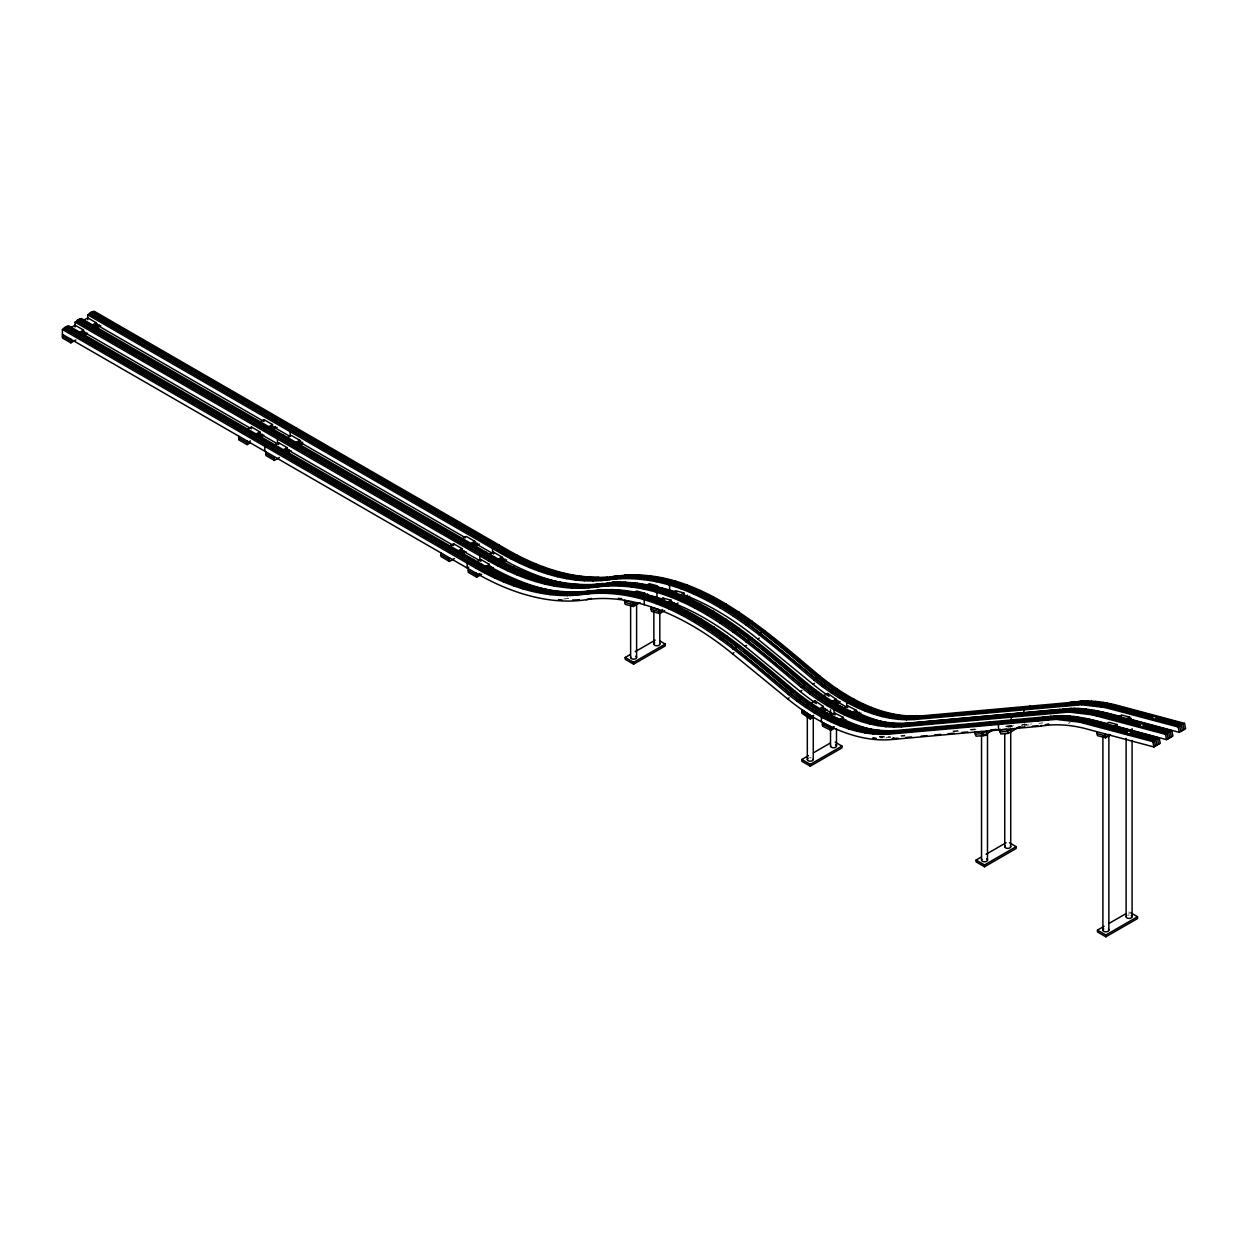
<?xml version="1.0" encoding="UTF-8"?>
<svg xmlns="http://www.w3.org/2000/svg" width="1248" height="1248" viewBox="0 0 1248 1248"><rect width="100%" height="100%" fill="white"/><g stroke="black" fill="none" stroke-linecap="round" stroke-linejoin="round"><path stroke-width="0.75" stroke-dasharray="5 3.75" d="M563.659 599.024L570.508 598.244M879.434 736.726L890.666 737.038A208.712 120.494 60 0 1 879.466 736.741L877.859 737.63L882.71 737.88M885.955 738.052L887.531 737.147M1008.4 727.147L1011.722 725.228M1009.944 727.397L1013.267 725.478M1021.504 725.712L1024.826 723.793M1068.569 723.341L1070.16 722.436M900.838 735.634L904.691 735.29M952.817 730.985L958.604 730.47M970.148 729.44L977.855 728.754M1006.699 726.18L1014.296 725.494M1021.894 724.823L1031.394 723.965M1038.991 723.294L1042.782 722.951M901.181 736.367L905.065 736.008M953.441 731.687L959.244 731.172M970.85 730.127L978.588 729.44M1007.027 726.913L1014.702 726.211M1024.109 725.384L1031.737 724.698M1005.607 726.274L1012.939 725.681M1129.097 911.851L1129.097 913.676M1127.599 915.221A2.98 1.716 0 0 1 1129.097 915.002M809.531 757.801A2.98 1.716 0 0 1 811.075 757.801"/><path stroke-width="1.5" d="M810.264 719.02L810.545 715.556L802.152 709.8L801.856 713.263L810.264 719.02L813.587 717.101M814.835 702.484L814.975 700.752L823.368 706.493L823.228 708.224M827.502 695.167L827.658 693.436L836.051 699.176L835.91 700.908M62.4 329.472L63.976 328.567L477.142 567.091C512.803 588.292 555.266 600.054 596.669 592.27C673.826 589.867 734.9 647.743 789.922 693.56C818.095 716.305 852.868 735.571 890.198 733.278L1057.727 718.458L1081.096 721.219L1154.416 740.735L1152.84 741.64L1079.52 722.14L1056.151 719.378L888.623 734.183C851.292 736.492 816.52 717.21 788.346 694.465C731.328 646.682 665.09 584.516 584.002 594.282C546.078 599.836 508.092 586.685 475.566 568.012L62.4 329.472L62.4 337.99L70.84 342.857L75.832 339.971M75.083 322.156L76.658 321.235L489.824 559.775C525.486 580.975 567.934 592.738 609.336 584.953C686.494 582.551 747.583 640.427 802.589 686.244C830.778 708.973 865.55 728.255 902.881 725.962L1070.41 711.142L1093.763 713.903L1167.083 733.418L1165.507 734.323L1092.187 714.823L1068.818 712.062L901.306 726.866C863.959 729.175 829.202 709.894 801.013 687.149C743.995 639.366 677.758 577.2 596.669 586.966C558.761 592.519 520.775 579.368 488.233 560.695L75.083 322.156L75.083 327.023M87.75 314.839L89.326 313.919L502.492 552.458C538.153 573.659 580.616 585.421 622.019 577.637C699.176 575.234 760.25 633.095 815.272 678.928C843.461 701.657 878.218 720.938 915.548 718.63L1083.077 703.825L1106.446 706.586L1179.766 726.086L1178.19 727.007L1104.87 707.507L1081.501 704.746L913.973 719.55C876.642 721.859 841.87 702.577 813.696 679.832C756.678 632.05 690.44 569.884 609.352 579.649C571.428 585.203 533.458 572.052 500.916 553.379L87.75 314.839L87.75 319.706M70.309 327.943L75.083 325.198L83.507 330.065L83.507 331.89L250.474 428.298M82.992 320.627L87.75 317.881L96.19 322.748L96.19 324.574L263.156 420.982M78.749 332.81L83.507 330.065M91.416 325.494L96.19 322.748M80.34 333.731L84.162 331.516M92.492 326.711L97.484 323.825M82.493 334.308L85.831 332.374M94.162 327.569L99.154 324.683M84.162 335.166L87.485 333.247M97.484 327.475L100.823 325.556M246.62 429.733L251.378 426.988L259.802 431.855L259.802 433.68M259.288 422.417L264.046 419.671L272.485 424.538L272.485 426.364L268.788 428.501M249.506 435.084L252.673 433.259M262.189 427.768L265.34 425.942M274.856 420.451L278.023 418.626M255.044 434.6L259.802 431.855M267.727 427.284L272.485 424.538M256.636 435.505L260.458 433.306M250.458 440.903L247.135 442.822L238.696 437.954M258.788 436.098L262.127 434.164M272.126 428.392L275.449 426.473M238.696 436.129L238.696 439.78L247.135 444.647L250.458 442.728M260.458 436.956L263.796 435.037M272.126 430.217L277.118 427.331M266.37 445.411L264.794 446.316L264.794 451.183M269.537 443.586L271.112 442.666M279.053 438.095L277.462 439L277.462 443.867L258.913 433.165M282.204 436.27L283.795 435.349M291.72 430.778L290.144 431.683L290.144 436.55L271.596 425.849M294.887 428.953L296.462 428.033M273.889 445.489L278.647 442.728L287.087 447.595L287.087 449.42M286.572 438.157L291.33 435.412L299.754 440.279L299.754 442.104M282.329 450.356L287.087 447.595M294.996 443.024L299.754 440.279M283.904 451.261L287.742 449.046M296.587 443.945L301.064 441.355M284.404 452.806L289.396 449.92M297.726 445.099L302.734 442.213M265.98 451.87L265.98 455.52L274.404 460.403L279.412 457.517M287.742 452.696L291.065 450.778M299.395 445.973L302.734 444.054M450.466 545.594L453.632 543.754L462.072 548.621L462.072 550.446M463.133 538.278L466.315 536.437L474.739 541.304L474.739 543.13M451.901 551.944L455.052 550.118M464.568 544.612L467.735 542.786M477.251 537.295L480.418 535.47M457.298 551.382L462.072 548.621M469.981 544.066L474.739 541.304M458.89 552.287L462.712 550.072M471.572 544.97L476.05 542.381M459.389 553.831L464.381 550.945M472.711 546.125L477.719 543.239M440.965 552.895L440.965 556.546L449.389 561.428L454.397 558.542M462.712 553.722L466.05 551.803M474.38 546.998L479.372 544.112M468.764 562.255L467.189 563.176L467.189 568.043L468.764 567.122M473.507 559.525L471.931 560.43L478.639 564.299M481.432 554.939L479.856 555.859L479.856 560.726L461.308 550.009M486.174 552.209L484.598 553.114L471.104 545.329M494.114 547.622L492.539 548.527L492.539 553.41L473.975 542.693M498.857 544.877L497.281 545.797L377.536 476.658M476.143 562.255L480.917 559.51L489.341 564.377L489.341 566.202M488.826 554.939L493.584 552.193L502.024 557.06L502.024 558.886M480.308 564.689L67.142 326.149L63.976 327.974L477.142 566.514L480.308 564.689C513.271 583.643 551.928 596.825 590.32 590.632M492.976 557.372L79.825 318.833L76.658 320.658L489.809 559.198L492.976 557.372C528.575 578.526 570.944 590.242 612.269 582.473C689.536 580.07 750.75 637.993 805.849 683.888C833.929 706.555 868.577 725.759 905.767 723.466L1060.472 709.316L1053.608 711.032L904.192 724.37C867.001 726.679 832.354 707.476 804.274 684.809C747.162 636.932 680.8 574.72 599.586 584.485M505.658 550.056L92.492 311.516L89.326 313.342L502.492 551.881L505.658 550.056C536.328 567.575 571.6 580.351 607.417 576.95M475.566 568.012L477.142 567.091M510.401 578.495L481.884 564.361L480.308 565.266L508.825 579.415L510.401 578.495C533.005 587.777 557.528 593.455 582.067 591.599L580.476 592.504M488.233 560.695L489.824 559.775M504.13 562.302L494.567 557.045L492.991 557.95L502.554 563.222L504.13 562.302C537.514 580.382 576.389 589.165 614.078 582.208C691.236 579.805 752.326 637.681 807.347 683.498C835.52 706.243 870.293 725.525 907.624 723.216L1057.056 709.862L1055.48 710.783M500.916 553.379L502.492 552.458M585.359 577.715L597.449 578.245L599.024 577.325C566.514 577.45 535.127 565.718 507.234 549.728L505.658 550.633L500.635 547.732M484.583 567.122L489.341 564.377M497.25 559.806L502.024 557.06M486.174 568.027L489.996 565.828M498.326 561.007L503.318 558.137M479.996 573.425L476.674 575.344L468.234 570.476M488.327 568.604L491.665 566.686M501.649 560.914L504.988 558.995M468.234 568.651L468.234 572.302L476.674 577.169L481.666 574.283M489.996 569.478L493.319 567.559M503.318 561.787L506.657 559.853M477.142 566.514L486.689 571.771L489.856 569.946M489.809 559.198L499.372 564.439L502.523 562.614M502.492 551.881L512.039 557.123L515.206 555.298M485.129 573.269L486.72 572.364M489.871 570.539L491.462 569.618M497.812 565.952L499.387 565.048M510.479 558.636L512.07 557.731M516.812 554.986L515.221 555.906L507.25 551.507M486.689 571.771L496.158 576.467L499.325 574.642M499.372 564.439L508.841 569.135L512.008 567.31M512.039 557.123L521.508 561.818L524.675 559.993M494.629 577.98L496.205 577.075M499.372 575.25L500.947 574.33M507.296 570.664L508.888 569.759M504.13 564.002L512.054 567.934L513.63 567.013M519.979 563.347L521.555 562.427M516.812 556.686L524.722 560.602L526.297 559.697M496.158 576.467L505.596 580.616L508.763 578.791M508.841 569.135L518.263 573.3L521.43 571.475M521.508 561.818L530.946 565.984L534.113 564.158M504.083 582.145L505.658 581.24M516.766 574.829L518.341 573.924M523.084 571.178L521.508 572.099L512.054 567.934M529.433 567.512L531.008 566.608M524.722 560.602L534.175 564.782L535.766 563.862M505.596 580.616L514.956 584.236L518.123 582.41M518.263 573.3L527.639 576.919L530.806 575.078M530.946 565.984L540.306 569.587L543.473 567.762M513.474 585.764L515.05 584.86M510.385 580.024L518.216 583.034L519.792 582.114M526.157 578.448L527.732 577.543M532.475 574.798L530.899 575.718L523.068 572.692M538.824 571.132L540.4 570.227M545.158 567.481L543.566 568.402L534.175 564.782M514.956 584.236L524.238 587.293L527.405 585.468M527.639 576.919L536.921 579.961L540.088 578.136M540.306 569.587L549.604 572.645L552.755 570.82M522.787 588.838L524.363 587.917M529.105 585.187L527.53 586.092L518.216 583.034M535.454 581.521L537.046 580.601M541.788 577.871L540.197 578.776L547.56 580.772M548.137 574.205L549.713 573.284M554.455 570.554L552.88 571.459L560.243 573.456M524.238 587.293L533.426 589.774L536.593 587.948M536.921 579.961L546.109 582.457L549.26 580.632M549.604 572.645L558.776 575.141L561.943 573.316M531.991 591.334L533.567 590.429M538.309 587.683L536.734 588.604L529.37 586.591M544.658 584.017L546.25 583.112M550.992 580.367L549.401 581.287L553.036 582.052M557.341 576.701L558.917 575.78M563.659 573.05L562.084 573.955L571.163 575.89L572.738 574.985M533.426 589.774L542.474 591.708L545.641 589.883M546.109 582.457L555.157 584.392L558.324 582.566M558.776 575.141L567.84 577.075L570.991 575.25M541.07 593.268L542.646 592.363M547.388 589.618L545.813 590.522L538.543 588.978M553.738 585.952L555.329 585.031M558.48 583.206L560.071 582.301M566.42 578.635L567.996 577.715M542.474 591.708L551.398 593.065L554.549 591.24M555.157 584.392L564.065 585.749L567.232 583.924M567.84 577.075L576.748 578.432L579.914 576.607M549.994 594.625L551.585 593.72M556.327 590.975L554.736 591.895L558.246 592.207M562.676 587.309L564.252 586.404M568.994 583.658L567.419 584.563L563.846 584.033M575.344 579.992L576.935 579.072M581.677 576.342L580.086 577.247L574.735 576.436M551.398 593.065L560.134 593.845L563.3 592.02M564.065 585.749L572.816 586.529L575.983 584.704M576.748 578.432L585.499 579.212L588.65 577.387M558.761 595.405L560.352 594.5M571.444 588.089L573.019 587.184M577.762 584.438L576.186 585.359L584.766 585.562L586.357 584.641M584.126 580.772L585.702 579.868M588.869 578.042L590.444 577.122M560.134 593.845L568.698 594.048L571.865 592.223M572.816 586.529L581.381 586.732L584.548 584.906M585.499 579.212L594.048 579.415L597.215 577.59M567.356 595.624L568.932 594.703M572.099 592.878L573.674 591.958M580.024 588.292L581.615 587.387M592.706 580.975L594.282 580.07M568.698 594.048L577.06 593.674L580.226 591.848M581.381 586.732L589.742 586.357L592.909 584.532M594.048 579.415L602.41 579.041C686.868 557.326 760.952 626.824 820.014 676.182C848.203 698.927 882.96 718.208 920.306 715.9L918.715 716.804C880.901 720.158 845.473 700.456 816.956 677.492C759.845 629.6 693.482 567.403 612.253 577.169M575.734 595.249L577.309 594.329M588.416 587.933L589.992 587.012M601.084 580.601L602.675 579.696M577.06 593.674C661.643 572.208 735.478 641.222 794.664 690.815C822.838 713.56 857.61 732.841 894.941 730.532L893.365 731.453C855.551 734.791 820.123 715.088 791.591 692.125C736.492 646.214 675.277 588.292 598.01 590.71M589.742 586.357L597.995 585.406L601.162 583.58M602.41 579.041C686.462 558.511 759.658 627.479 818.532 676.572C846.612 699.239 881.26 718.442 918.45 716.149L1069.739 702.546L1068.163 703.466M584.002 594.282L585.577 593.362M596.669 586.966L598.26 586.045M603.002 583.315C564.595 591.661 524.722 577.106 491.4 558.277L78.234 319.738M609.352 579.649L610.927 578.729M615.67 575.999L604.001 578.136M585.328 592.722L596.419 591.614L599.586 589.789C676.868 587.387 738.083 645.31 793.182 691.22C821.262 713.872 855.91 733.075 893.1 730.782L1047.79 716.633M597.995 585.406L609.102 584.298L612.269 582.473M610.678 578.074L621.769 576.982L624.936 575.156M595.078 593.19L596.669 592.27M65.567 327.07L478.717 565.594C515.19 587.137 559.51 599.664 601.411 589.54M607.76 585.874L609.336 584.953M608.806 583.487L614.078 582.208M620.428 578.542L622.019 577.637M626.761 574.891L625.186 575.812L636.745 575.765L638.336 574.86M475.613 572.91A292.188 168.698 60 0 0 586.154 599.711L591.38 598.432M596.419 591.614L608.026 591.583L611.192 589.758M609.102 584.298L620.708 584.267L623.86 582.442M621.769 576.982L633.376 576.95L636.542 575.11M606.653 593.143L608.244 592.238M599.82 590.444L611.395 590.413L612.986 589.493M619.336 585.827L620.911 584.922M612.503 583.128L624.078 583.081L625.654 582.176M632.003 578.51L633.594 577.59M608.026 591.583L619.975 592.613L623.142 590.788M620.708 584.267L632.658 585.296L635.809 583.471M633.376 576.95L645.325 577.98L648.492 576.155M618.587 594.173L620.162 593.268M624.905 590.522L623.329 591.443L626.808 592.036M631.254 586.856L632.83 585.936M637.588 583.206L635.996 584.111L646.48 585.905M643.937 579.54L645.512 578.62M650.255 575.89L645.263 576.498M628.992 594.157L632.143 592.332M641.659 586.841L644.826 585.016M654.342 579.509L657.509 577.684M633.454 592.847L636.636 591.006L644.779 593.19L645.185 595.187M646.136 585.515L649.303 583.69L657.462 585.874L657.868 587.87M619.975 592.613L632.237 594.703L635.388 592.878M632.658 585.296L644.904 587.387L648.071 585.562M645.325 577.98L657.587 580.07L660.738 578.245M630.802 596.263L632.377 595.358M637.12 592.613L635.544 593.533L630.302 592.628M643.484 588.947L645.06 588.026M649.802 585.296L648.227 586.201L661.69 589.68L663.281 588.775M656.152 581.63L657.727 580.71M662.47 577.98L660.894 578.885L673.374 582.036L674.95 581.116M641.597 595.031L644.779 593.19M644.171 595.78L647.509 593.845M636.246 602.581L632.923 604.5L624.78 602.332M632.237 594.703L644.732 597.854L647.899 596.029M644.904 587.387L657.4 590.538L660.566 588.713M657.587 580.07L670.082 583.222L673.249 581.396M643.266 599.414L644.857 598.494M637.322 593.97L648.008 596.669L649.6 595.764M655.949 592.098L657.524 591.178M660.691 589.352L662.267 588.448M668.616 584.782L670.207 583.861M645.856 598.822L644.28 599.742L644.28 604.718M650.598 596.092L648.008 596.669M658.523 591.505L656.947 592.426L656.963 597.402M671.206 584.189L669.63 585.109L669.63 590.086M675.948 581.459L674.372 582.364L684.372 585.671M633.329 606.512L632.518 602.503L624.374 600.319L625.186 604.328L633.329 606.512L639.99 602.659M659.802 599.898L662.984 598.073L671.128 600.257L671.533 602.254M672.485 592.582L675.652 590.741L683.795 592.925L684.216 594.937M644.732 597.854L657.431 602.066L660.598 600.226M657.4 590.538L670.114 594.734L673.265 592.909M670.082 583.222L682.781 587.418L685.948 585.593M655.933 603.595L657.524 602.69M662.267 599.945L660.691 600.865L650.676 597.558M668.616 596.279L670.192 595.374M663.359 590.242L673.358 593.549L674.934 592.628M681.299 588.962L682.874 588.042M687.617 585.312L686.041 586.217L697.258 590.788M666.354 603.002L671.128 600.257M679.037 595.686L683.795 592.925M668.85 603.798L672.188 601.879M662.594 609.648L659.272 611.567L651.128 609.383M670.925 604.828L674.263 602.909M684.247 597.137L687.586 595.218M657.431 602.066L670.285 607.277L673.436 605.452M670.114 594.734L682.952 599.96L686.119 598.135M682.781 587.418L695.635 592.644L698.786 590.819M659.677 613.564L658.866 609.57L650.707 607.386L651.534 611.38L659.677 613.564L664.669 610.678M673 605.873L678.007 602.987M686.322 598.182L689.66 596.263M668.756 608.806L670.332 607.901M662.282 601.505L673.499 606.076L675.074 605.155M681.439 601.489L683.015 600.584M687.757 597.839L686.182 598.759L699.083 604.968L723.372 619.289M694.106 594.173L695.682 593.268M700.44 590.522L698.849 591.443L711.766 597.652L736.039 611.972M670.285 607.277L683.218 613.517L686.384 611.692M682.952 599.96L695.9 606.2L699.067 604.375M695.635 592.644L708.568 598.884L711.734 597.059M681.673 615.03L683.249 614.11M673.499 606.076L686.416 612.284L687.991 611.38M694.34 607.714L695.932 606.793M699.083 604.968L700.674 604.063M707.023 600.397L708.599 599.477M711.766 597.652L713.341 596.747M660.208 641.144L665.262 644.062L665.262 645.887L633.625 664.154L625.186 659.287L625.186 657.462L630.178 654.576M635.185 651.69L655.169 640.146M683.218 613.517L696.212 620.724L699.364 618.899M695.9 606.2L708.88 613.408L712.046 611.582M708.568 598.884L721.562 606.091L724.729 604.266M694.621 622.222L696.197 621.317M686.416 612.284L699.364 619.476L700.939 618.571M707.304 614.905L708.88 613.985M712.046 612.16L713.622 611.255M719.971 607.589L721.547 606.668M724.714 604.843L726.305 603.938M625.186 657.462L633.625 662.329L665.262 644.062M696.212 620.724L709.176 628.898L712.343 627.073M708.88 613.408L721.859 621.566L725.026 619.741M721.562 606.091L734.542 614.25L737.693 612.425M707.569 630.365L709.145 629.444M699.364 619.476L712.312 627.619L713.887 626.714M720.236 623.048L721.828 622.128M726.57 619.398L724.979 620.303L750.563 639.257L752.138 638.336M732.919 615.732L734.495 614.812M739.237 612.082L737.662 612.986L753.355 624.25M709.176 628.898L722.093 637.978L725.26 636.152M721.859 621.566L734.776 630.661L737.927 628.836M734.542 614.25L747.443 623.329L750.61 621.504M720.439 639.428L722.03 638.508M712.312 627.619L725.182 636.683L726.773 635.778M733.122 632.112L734.698 631.192M737.864 629.366L739.44 628.462M745.789 624.78L747.38 623.875M750.532 622.05L752.123 621.13M722.093 637.978L734.822 647.884L737.974 646.058M734.776 630.661L747.49 640.567L750.656 638.742M747.443 623.329L760.172 633.251L763.324 631.41M733.138 649.319L734.729 648.398M739.471 645.653L737.88 646.573L725.182 636.683M745.82 641.987L747.396 641.082M758.488 634.67L760.079 633.766M756.179 626.449L763.23 631.94L764.821 631.02M586.154 599.711A281.003 162.24 60 0 1 732.342 653.64L733.933 652.72M671.143 602.176A281.003 162.24 60 0 1 745.025 646.324L746.6 645.403M683.826 594.859A281.003 162.24 60 0 1 757.708 639.007L759.283 638.087M734.822 647.884L790.015 693.046L793.182 691.22M747.49 640.567L802.698 685.714L805.849 683.888M760.172 633.251L815.365 678.397L818.532 676.572M788.346 694.465L789.922 693.56M794.664 690.815L793.088 691.735L743.855 651.456M801.013 687.149L802.589 686.244M807.347 683.498L805.756 684.419L762.497 649.022M813.696 679.832L815.272 678.928M781.139 646.589L818.438 677.102L820.014 676.182M732.342 653.64L787.535 698.786L789.126 697.882M745.025 646.324L800.218 691.47L801.793 690.565M814.476 683.249L812.885 684.154L757.708 639.007M790.015 693.046L798.564 699.722L801.715 697.897M802.698 685.714L811.231 692.406L814.398 690.581M815.365 678.397L823.914 685.09L827.065 683.264M796.91 701.173L798.486 700.253M797.363 695.074L801.653 698.428L803.228 697.523M809.578 693.857L811.153 692.936M810.046 687.757L814.32 691.111L815.911 690.191M822.26 686.525L823.836 685.62M818.438 677.102L827.003 683.795L828.578 682.874M806.083 705.073L809.25 703.248M818.75 697.757L821.917 695.916M831.433 690.425L834.6 688.6M810.217 703.498L814.975 700.752M822.884 696.181L827.658 693.436M798.564 699.722L807.097 705.791L810.264 703.966M811.231 692.406L819.78 698.474L822.947 696.649M823.914 685.09L832.463 691.158L835.614 689.333M805.475 707.273L807.066 706.352M801.653 698.428L810.217 704.527L811.808 703.607M818.158 699.941L819.733 699.036M814.32 691.111L822.9 697.211L824.476 696.29M830.825 692.624L832.416 691.72M827.003 683.795L835.583 689.894L837.158 688.974M818.61 709.254L823.368 706.493M831.293 701.938L836.051 699.176M807.097 705.791L815.693 711.298L818.86 709.472M819.78 698.474L828.376 703.981L831.527 702.156M832.463 691.158L841.043 696.665L844.21 694.84M814.102 712.795L815.677 711.875M810.217 704.527L818.844 710.05L820.42 709.145M826.784 705.479L828.36 704.558M822.9 697.211L831.527 702.733L833.102 701.828M839.452 698.162L841.027 697.242M845.77 694.496L844.194 695.417L835.583 689.894M820.045 710.065L823.883 707.85M832.213 703.045L837.205 700.159M813.743 715.354L810.404 717.288L802.012 711.532M822.073 710.549L825.396 708.63M835.396 702.858L838.718 700.939M823.586 711.329L826.925 709.394M835.24 704.59L840.247 701.704M822.962 716.04L821.371 716.945L821.402 721.828M826.114 714.199L827.705 713.294M835.645 708.724L834.038 709.628L834.085 714.511L826.675 710.284M838.781 706.883L840.388 705.978M848.312 701.407L846.721 702.312L846.768 707.195L839.342 702.967A208.712 120.494 60 0 1 834.928 700.206M851.464 699.566L853.07 698.662M815.693 711.298L824.304 716.212L827.455 714.386M828.376 703.981L836.971 708.895L840.138 707.07M841.043 696.665L849.654 701.579L852.805 699.754M822.76 717.74L824.335 716.82M818.844 710.05L827.502 714.995L829.078 714.09M835.427 710.424L837.018 709.504M831.527 702.733L840.169 707.678L841.76 706.774M848.11 703.108L849.685 702.187M854.428 699.442L852.852 700.362L845.645 696.244M830.107 715.9L834.881 713.138L843.289 717.413L843.383 719.285M842.79 708.583L847.548 705.822L855.972 710.096L856.066 711.968M824.304 716.212L832.884 720.517L836.051 718.692M836.971 708.895L845.567 713.201L848.718 711.376M849.654 701.579L858.234 705.884L861.401 704.059M831.371 722.062L832.946 721.141M827.502 714.995L836.113 719.316L837.704 718.411M844.054 714.745L845.629 713.825M840.169 707.678L848.796 712L850.372 711.095M856.721 707.429L858.312 706.508M854.568 701.22L861.463 704.683L863.054 703.763M838.531 720.158L843.289 717.413M851.214 712.842L855.972 710.096M840.216 721.126L844.038 718.91M854.038 713.138L857.36 711.22M834.148 726.554L830.809 728.489L822.401 724.214M842.478 721.75L845.801 719.831M855.8 714.059L859.123 712.14M830.903 730.361L830.716 726.601L822.292 722.342L822.494 726.102L830.903 730.361L834.241 728.442M832.884 720.517L841.417 724.199L844.584 722.374M845.567 713.201L854.1 716.882L857.251 715.057M857.563 714.979L860.886 713.06M858.234 705.884L866.767 709.566L869.934 707.741M839.935 725.759L841.526 724.838M846.269 722.108L844.678 723.013L836.113 719.316M852.618 718.442L854.194 717.522M848.796 712L857.36 715.697L858.936 714.776M865.285 711.11L866.876 710.206M861.463 704.683L870.028 708.38L871.619 707.46M841.417 724.199L849.872 727.256L853.039 725.431M854.1 716.882L862.555 719.924L865.706 718.099M866.767 709.566L875.222 712.608L878.389 710.783M848.422 728.816L850.013 727.896M854.755 725.15L853.164 726.071L859.872 727.99M861.104 721.484L862.68 720.58M867.422 717.834L865.847 718.754L872.539 720.673M873.772 714.168L875.363 713.263M880.105 710.518L878.514 711.438L885.222 713.357M835.193 742.17L841.948 746.07L841.948 747.895L810.295 766.163L801.856 761.296L801.856 759.47L808.532 755.617M813.524 752.731L830.185 743.122M849.872 727.256L858.218 729.643L861.385 727.818M862.555 719.924L870.901 722.327L874.052 720.502M875.222 712.608L883.568 715.01L886.735 713.185M856.799 731.219L858.374 730.298M861.541 728.473L863.117 727.568M869.466 723.902L871.057 722.982M875.8 720.236L874.224 721.157L877.516 721.859M882.149 716.57L883.724 715.666M888.467 712.92L886.891 713.84L895.128 715.588L896.704 714.667M858.218 729.643L866.424 731.39L869.591 729.565M870.901 722.327L879.091 724.074L882.258 722.249M883.568 715.01L891.774 716.742L894.941 714.917M801.856 759.47L810.295 764.338L841.948 746.07M865.036 732.966L866.611 732.046M863.195 728.832L869.778 730.22L871.354 729.3M877.703 725.634L879.294 724.729M882.445 722.904L884.036 721.984M890.386 718.318L891.961 717.413M866.424 731.39L874.458 732.467L877.609 730.642M879.091 724.074L887.125 725.15L890.292 723.31M891.774 716.742L899.808 717.818L902.959 715.993M873.085 734.042L874.676 733.122M879.419 730.392L877.828 731.297L885.69 731.702L887.281 730.798M885.768 726.726L887.344 725.806M892.086 723.076L890.51 723.98L909.901 723.778M898.435 719.41L900.026 718.489M899.964 716.227L904.769 715.744M874.458 732.467L882.289 732.872L885.44 731.047M887.125 725.15L894.956 725.556L898.123 723.731M899.808 717.818L907.639 718.24L910.79 716.414M880.948 734.448L882.523 733.528M893.63 727.132L895.206 726.211M898.373 724.386L899.948 723.481M906.298 719.815L907.889 718.895M911.04 717.07L912.631 716.165M882.289 732.872L889.933 732.607L893.1 730.782M894.956 725.556L902.616 725.291L905.767 723.466M907.639 718.24L915.283 717.974L918.45 716.149M888.623 734.183L890.198 733.278M901.306 726.866L902.881 725.962M906.048 724.121L907.624 723.216M913.973 719.55L915.548 718.63M893.802 737.786L892.226 738.691L898.03 738.176M983.174 724.277L986.341 722.452M995.842 716.96L999.008 715.135M1008.524 709.644L1011.691 707.819M987.62 730.688L982.628 733.574L975.312 734.167M1000.054 723.466L998.478 724.37L998.478 729.986L1000.054 729.082M1003.22 721.64L1004.796 720.72M1012.736 716.134L1011.161 717.054L1011.161 720.798M1017.479 713.404L1015.903 714.308L1021.55 713.809M1025.419 708.817L1023.828 709.738L1023.828 713.482M1028.57 706.992L1030.162 706.087M983.408 735.618L981.848 731.546L974.516 732.139L976.092 736.211L983.408 735.618L993.408 729.846M1012.393 728.473L1007.386 731.359L1000.069 731.968M1008.181 733.403L1006.606 729.331L999.289 729.924L1000.849 733.996L1008.181 733.403L1019.834 726.664M889.933 732.607L1039.366 719.254L1042.517 717.428L1051.393 716.196L1049.802 717.116M902.616 725.291L1052.033 711.937L1055.2 710.112M915.283 717.974L1064.716 704.621L1067.867 702.796L1073.14 702L1071.564 702.905M1038.071 720.829L1039.646 719.924M1042.813 718.099L1044.389 717.179M1050.738 713.513L1052.314 712.608M1063.421 706.196L1064.996 705.292M1039.366 719.254L1045.918 716.882M1052.033 711.937L1064.06 708.88L1062.485 709.8M1064.716 704.621L1071.283 702.25L1084.075 701.111L1082.5 702.031M1041.472 720.283L1043.047 719.378M1054.139 712.967L1055.73 712.062M1066.822 705.65L1068.397 704.73M1042.766 718.708C1057.696 713.513 1074.512 715.868 1089.863 719.425L1159.158 737.989L1160.25 743.324L1153.916 746.975L1084.684 728.426A227.557 131.383 60 0 0 1040.255 726.258L890.666 739.627A208.712 120.494 60 0 1 822.9 722.686L813.992 717.6A208.712 120.494 60 0 1 787.566 698.802M1055.434 711.391C1070.378 706.196 1087.195 708.552 1102.546 712.109L1171.841 730.673L1172.917 736.008L1166.599 739.658L1116.071 726.118M1068.116 704.075C1083.03 698.989 1099.894 701.189 1115.213 704.792L1184.508 723.356L1185.6 728.692L1179.282 732.342L1128.754 718.801M1045.06 719.846L1046.635 718.942M1057.742 712.53L1059.318 711.625M1070.41 705.214L1072.001 704.309M1046.37 718.271L1056.884 715.993L1080.082 717.943L1126.882 730.064L1127.786 734.542M1059.037 710.954L1069.567 708.677L1092.764 710.611L1139.549 722.748L1140.469 727.225M1071.72 703.638L1075.37 703.342L1078.537 701.516M1048.71 719.55L1050.286 718.645M1053.452 716.82L1055.028 715.9M1061.377 712.234L1062.968 711.329M1066.12 709.504L1067.711 708.583M1074.06 704.917L1075.636 704.012M1078.802 702.187L1080.378 701.267M1050.02 717.974L1053.733 717.818L1056.884 715.993M1062.688 710.658L1066.4 710.502L1069.567 708.677M1075.37 703.342L1079.083 703.186L1082.234 701.36M1040.255 726.258L1041.83 725.353M1052.407 719.394L1053.983 718.489M1044.342 717.803L1058.725 715.744M1065.074 712.078L1066.666 711.173M1057.025 710.486L1071.408 708.427M1077.757 704.761L1079.333 703.856M1053.733 717.818L1057.477 717.803L1060.644 715.978M1066.4 710.502L1070.16 710.486L1073.327 708.661M1079.083 703.186L1082.827 703.17L1085.994 701.329L1109.441 704.106L1152.232 715.432L1153.152 719.909M1056.151 719.378L1057.727 718.458M1057.15 716.664L1062.469 715.728M1068.818 712.062L1070.41 711.142M1069.817 709.348L1075.152 708.412M1081.501 704.746L1083.077 703.825M1086.244 702L1087.819 701.095M1057.477 717.803L1061.284 717.912L1064.45 716.087M1070.16 710.486L1073.966 710.596L1077.118 708.77M1082.827 703.17L1086.634 703.279L1089.8 701.454M1059.942 719.488L1061.518 718.583M1060.894 716.633L1066.26 715.837M1072.609 712.171L1074.2 711.266M1078.943 708.521L1073.561 709.316M1085.292 704.855L1086.868 703.95M1090.034 702.125L1091.61 701.204M1061.284 717.912L1065.137 718.177L1068.304 716.352M1073.966 710.596L1077.804 710.861L1080.971 709.02M1086.634 703.279L1090.487 703.529L1093.654 701.704M1063.78 719.753L1065.355 718.832M1070.098 716.102L1064.684 716.758M1076.447 712.436L1078.038 711.516M1081.189 709.691L1082.78 708.786M1089.13 705.12L1090.705 704.2M1093.872 702.374L1095.448 701.454M1065.137 718.177L1069.021 718.567L1072.188 716.742M1077.804 710.861L1081.704 711.251L1084.855 709.426M1090.487 703.529L1094.371 703.934L1097.538 702.109M1067.648 720.143L1069.24 719.222M1072.391 717.397L1073.982 716.492M1080.331 712.826L1081.907 711.906M1086.649 709.176L1085.074 710.081L1088.989 710.611L1090.565 709.706M1092.998 705.51L1094.59 704.59M1099.332 701.86L1097.741 702.764L1101.672 703.295L1103.248 702.374M1069.021 718.567L1072.952 719.098L1076.119 717.272M1081.704 711.251L1085.635 711.781L1088.786 709.956M1094.371 703.934L1098.302 704.465L1101.469 702.64M1071.564 720.673L1073.155 719.753M1077.898 717.023L1073.701 717.584M1084.247 713.357L1085.822 712.436M1096.914 706.04L1098.505 705.12M1072.952 719.098L1076.915 719.768L1080.082 717.943M1085.635 711.781L1089.598 712.436L1092.764 710.611M1098.302 704.465L1102.265 705.12L1105.432 703.295M1075.526 721.328L1077.102 720.424M1080.269 718.598L1081.844 717.678M1088.194 714.012L1089.785 713.107M1094.527 710.362L1092.936 711.282L1096.93 712.078L1098.521 711.173M1100.876 706.696L1102.452 705.791M1107.194 703.045L1105.619 703.966L1108.271 704.496M1076.915 719.768L1080.924 720.564L1084.091 718.739M1089.598 712.436L1093.591 713.248L1096.758 711.422M1102.265 705.12L1106.274 705.931L1109.441 704.106M1079.52 722.14L1081.096 721.219M1085.838 718.489L1081.595 718.864M1092.187 714.823L1093.763 713.903M1104.87 707.507L1106.446 706.586M1111.188 703.856L1109.612 704.761L1113.637 705.697L1115.213 704.792M1080.924 720.564L1084.964 721.516L1088.116 719.675M1093.591 713.248L1097.632 714.184L1100.798 712.358M1106.274 705.931L1110.314 706.867L1113.466 705.042M1083.545 723.076L1085.12 722.155M1089.863 719.425L1088.287 720.33L1157.582 738.91L1159.158 737.989M1096.212 715.759L1097.788 714.839M1102.546 712.109L1100.954 713.014L1098.271 712.39M1108.895 708.443L1110.47 707.522M1105.712 724.136L1108.895 722.311L1117.038 724.495L1117.444 726.492M1118.395 716.82L1121.562 714.979L1129.721 717.163L1130.126 719.176M1112.28 727.241L1117.038 724.495M1124.947 719.924L1129.721 717.163M1128.098 720.346L1131.421 718.411M1096.633 731.624L1097.444 735.618L1105.588 737.802L1110.595 734.916M1126.882 730.064L1123.715 731.89L1084.964 721.516M1139.549 722.748L1136.398 724.573L1097.632 714.184M1152.232 715.432L1149.065 717.257L1110.314 706.867M1157.426 738.254L1132.981 731.702L1129.83 733.528L1154.26 740.08L1157.426 738.254L1158.674 744.229M1170.094 730.938L1145.664 724.386L1142.497 726.211L1166.942 732.763L1170.094 730.938L1171.342 736.913M1182.776 723.622L1158.331 717.07L1155.18 718.895L1179.61 725.447L1182.776 723.622L1184.024 729.596M1171.841 730.673L1170.25 731.593L1123.434 719.035M1184.508 723.356L1182.932 724.261L1115.509 706.196M1009.429 842.759L1016.168 846.643L1016.168 848.484L984.516 866.752L976.092 861.884L976.092 860.059L981.084 857.173M986.076 854.287L1006.075 842.743M976.092 860.059L984.516 864.926L1016.168 846.643M1130.782 912.818L1137.536 916.718L1137.536 918.544L1105.884 936.811L1097.444 931.944L1097.444 930.119L1104.106 926.281M1109.113 923.395L1125.758 913.77M1097.444 930.119L1105.884 934.986L1137.536 916.718M1046.214 717.553L891.524 731.687M583.783 592.114L588.744 591.536M916.874 717.054L1084.418 702.25L1099.894 703.544L1111.89 705.962L1150.64 716.336L1151.264 719.332M915.673 723.263L923.395 722.576M931.102 721.89L936.874 721.375M944.596 720.689L952.302 720.002M958.074 719.488L965.796 718.786M971.568 718.271L979.274 717.584M986.996 716.898L992.768 716.383M1000.475 715.697L1006.262 715.182M1027.213 713.31L1034.748 712.639M1042.283 711.953L1049.833 711.282M905.72 737.506L911.57 736.975M921.118 736.133L926.905 735.618M934.596 734.932L940.602 734.37M948.074 733.73L954.143 733.169M961.553 732.514L967.699 731.952M990.428 729.94L996.419 729.394M1017.151 727.553L1024.748 726.882M1032.346 726.196L1038.04 725.696M1023.844 713.248L1031.176 712.655M999.086 715.463L1006.418 714.87M1011.176 720.564L1018.493 719.971M986.419 722.779L991.91 722.327M605.826 577.871C570.008 581.272 534.752 568.495 504.067 550.961L90.917 312.421M572.551 600.07L579.4 599.773M1067.976 709.582L1083.28 710.33L1099.223 713.279L1137.973 723.668L1138.582 726.648M1055.309 716.914L1070.612 717.647L1086.54 720.595L1125.29 730.985L1125.914 733.964M903.178 716.664L909.464 716.992M624.078 583.081L627.479 583.378M611.395 590.413L618.212 590.99M618.353 598.4L621.691 598.681M558.496 599.617L562.084 599.945M869.778 730.22L872.992 730.657M872.96 738.098L876.283 738.551A208.712 120.494 60 0 1 873.007 738.192M653.905 577.699L659.147 578.588M1156.756 717.974L1181.201 724.526L1182.418 730.501M1121.266 716.789L1110.034 713.794A227.557 131.383 60 0 0 1098.38 711.438M1104.698 714.028L1119.69 718.037M1144.088 725.291L1168.518 731.843L1169.735 737.818M1106.711 723.606L1097.366 721.11A227.557 131.383 60 0 0 1085.698 718.754M1131.406 732.623L1155.835 739.159L1157.068 745.134M1097.039 733.621L1105.182 735.805M545.126 568.901L551.32 570.944M532.444 576.233L538.652 578.261M870.028 708.38L876.829 710.83M857.36 715.697L864.146 718.146M846.378 723.622L851.464 725.462M673.358 593.549L684.575 598.104M507.234 549.728L94.084 311.189L92.492 312.094L220.678 386.1M224.047 388.05L374.15 474.708M298.568 441.418L465.551 537.826M494.567 557.045L81.401 318.505L79.825 319.41L314.262 454.771M317.632 456.721L437.377 525.845M440.747 527.795L467.735 543.379M486.283 554.081L491.306 556.982M285.901 448.734L452.868 545.142M481.884 564.361L68.718 325.822L67.142 326.742L124.488 359.845M127.858 361.795L254.358 434.819M257.728 436.769L277.961 448.453M281.346 450.403L431.449 537.061M434.819 539.011L470.231 559.463M62.4 334.339L476.674 573.518L476.674 577.169M62.4 336.164L70.84 341.032M265.98 453.695L274.404 458.578M440.965 554.72L449.389 559.603M763.23 631.94L778.159 644.14M755.04 642.923L759.517 646.573M1179.61 725.447L1180.858 731.422M1178.19 727.007L1179.282 732.342M1166.942 732.763L1168.175 738.738M1165.507 734.323L1166.599 739.658M1154.26 740.08L1155.508 746.07M1152.84 741.64L1153.916 746.975M1104.776 733.808L1105.588 737.802M662.984 598.073L663.39 600.07M847.548 705.822L847.642 707.71M834.881 713.138L834.974 715.026M1132.076 728.707L1132.076 732.592M1132.076 740.345L1132.076 916.718M1126.117 738.395L1126.117 916.718M1108.864 734.37L1108.864 930.119M1105.884 934.986L1105.884 936.811M1102.904 736.304L1102.904 930.119M1010.724 730.111L1010.724 846.643M1004.749 733.996L1004.749 846.643M987.496 733.793L987.496 860.059M984.516 864.926L984.516 866.752M981.536 735.743L981.536 860.059M836.488 728.91L836.488 746.07M830.528 709.847L830.528 715.572M830.528 728.91L830.528 746.07M813.275 717.538L813.275 759.47M810.295 764.338L810.295 766.163M807.316 715.619L807.316 759.47M659.818 612.94L659.818 644.062M653.858 610.99L653.858 644.062M636.605 602.987L636.605 657.462M633.625 662.329L633.625 664.154M630.63 604.937L630.63 657.462M493.584 552.193L493.584 554.018M480.917 559.51L480.917 561.335M453.632 543.754L453.632 545.579M449.389 557.762L449.389 561.428M278.647 442.728L278.647 444.553M274.404 456.737L274.404 460.403M264.046 419.671L264.046 421.496M251.378 426.988L251.378 428.813M247.135 440.996L247.135 444.647M70.84 339.206L70.84 342.857M1131.203 915.502A2.98 1.716 0 0 1 1129.861 918.372A2.98 1.716 0 0 1 1126.211 916.266M1108.458 929.261A2.98 1.716 0 0 1 1107.584 931.523A2.98 1.716 0 0 1 1103.591 931.226A2.98 1.716 0 0 1 1103.778 928.902M1107.99 735.587A2.98 1.716 0 0 1 1106.648 736.024M1010.318 845.785A2.98 1.716 0 0 1 1007.744 848.375A2.98 1.716 0 0 1 1005.155 845.785M986.622 732.576A2.98 1.716 0 0 1 986.014 735.29A2.98 1.716 0 0 1 981.646 734.245M986.622 858.842A2.98 1.716 0 0 1 986.809 861.167A2.98 1.716 0 0 1 982.816 861.463A2.98 1.716 0 0 1 981.942 859.201M835.614 744.853A2.98 1.716 0 0 1 834.288 747.724A2.98 1.716 0 0 1 830.638 745.618M813.181 759.018A2.98 1.716 0 0 1 809.531 761.124A2.98 1.716 0 0 1 808.189 758.254M659.708 643.609A2.98 1.716 0 0 1 656.058 645.715A2.98 1.716 0 0 1 654.732 642.845M635.731 656.245A2.98 1.716 0 0 1 634.39 659.131A2.98 1.716 0 0 1 630.739 657.025M636.496 603.439A2.98 1.716 0 0 1 635.731 604.204M634.39 604.656A2.98 1.716 0 0 1 633.625 604.718M896.782 724.48A208.712 120.494 60 0 1 893.443 723.996M890.089 723.419A208.712 120.494 60 0 1 857.126 712.499M829.015 696.29A208.712 120.494 60 0 1 812.916 684.169M638.742 584.251A281.003 162.24 60 0 1 642.096 584.563M645.45 584.953A281.003 162.24 60 0 1 648.851 585.437M657.431 587.012A281.003 162.24 60 0 1 676.712 592.301M571.444 584.657A292.188 168.698 60 0 1 567.778 584.033M565.937 583.674A292.188 168.698 60 0 1 500.963 558.277M1078.1 717.865A227.557 131.383 60 0 1 1081.891 718.24M877.422 730.735A208.712 120.494 60 0 1 844.444 719.815M826.691 710.299A208.712 120.494 60 0 1 822.26 707.522M816.348 703.607A208.712 120.494 60 0 1 800.233 691.486M627.744 591.724A281.003 162.24 60 0 1 631.098 592.067M632.783 592.285A281.003 162.24 60 0 1 636.168 592.753M644.748 594.329A281.003 162.24 60 0 1 664.03 599.633M560.602 592.254A292.188 168.698 60 0 1 555.11 591.349M553.27 591.006A292.188 168.698 60 0 1 488.296 565.594M1048.757 724.355L1045.262 724.776A227.557 131.383 60 0 1 1048.772 724.37"/></g></svg>
